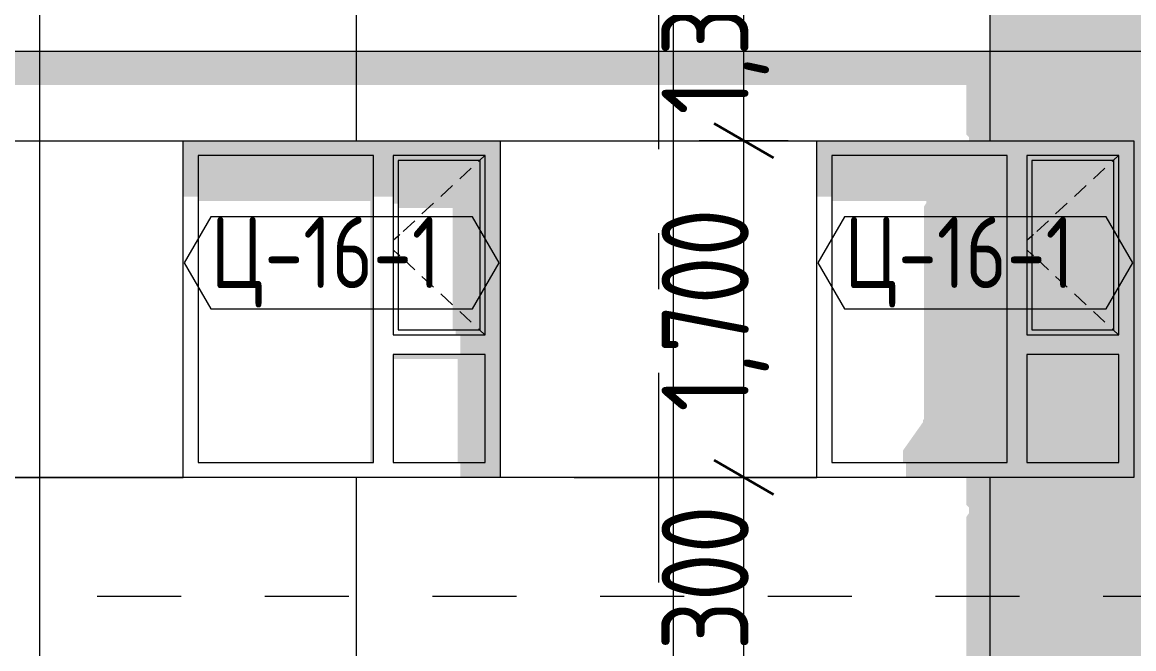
# Model space of a CAD drawing. Header units: millimetres. Extents: x 18162 to 7085488, y 72188 to 247925.
# Drawn here: x 4813226 to 4818840, y 118572 to 121735 of the extents above; entities that cross this region are included whole.
import ezdxf
from ezdxf.enums import TextEntityAlignment as Align

# ---------------------------------------------------------------- set-up
doc = ezdxf.new("R2010")
doc.units = ezdxf.units.MM
doc.header["$MEASUREMENT"] = 0
doc.linetypes.add('Dashed', pattern=[423.333333, 211.666667, -211.666667])
doc.linetypes.add('Double Dashed', pattern=[1093.611073, 529.166651, -211.666656, 141.111112, -211.666656])
for name, color, linetype in [('Archicad Windows', 7, 'Continuous'), ('Structural - Bearing', 7, 'Continuous'), ('Structural - Grid', 7, 'Continuous')]:
    doc.layers.add(name, color=color, linetype=linetype)
doc.styles.add('GENERATED_STYLE_3', font='', dxfattribs={"width": 0.8})
doc.styles.get('GENERATED_STYLE_3').set_extended_font_data('ISOCPEUR MON')
doc.dimstyles.new('GENERATED_STYLE__15', dxfattribs={"dimtxt": 440.00001, "dimasz": 228, "dimexe": 0.18, "dimexo": 150, "dimgap": 0, "dimtad": 1, "dimdec": 0, "dimzin": 0, "dimdsep": 46, "dimtxsty": 'GENERATED_STYLE_3', "dimblk": 'ARROWHEAD_2', "dimblk1": 'ARROWHEAD_2', "dimblk2": 'ARROWHEAD_2', "dimcen": 0.09, "dimclrd": 13, "dimclre": 13, "dimclrt": 13, "dimadec": 0, "dimazin": 0, "dimtfac": 1, "dimtdec": 4, "dimtmove": 0, "dimatfit": 3, "dimfxl": 1, "dimtolj": 1, "dimtzin": 0, "dimarcsym": 0})

# ---------------------------------------------------------------- blocks, each defined once
blk = doc.blocks.new('*X1883', base_point=(4860813, 82836.7))
at = {"layer": 'Structural - Bearing', "color": 8, "linetype": 'Continuous', "lineweight": 13}
for p, q in [((4813313, 118736.7), (4813313, 116436.7)), ((4814913, 118736.7), (4814913, 118136.7)), ((4816513, 118736.7), (4816513, 116436.7)), ((4818113, 118736.7), (4818113, 118136.7))]:
    blk.add_line(p, q, dxfattribs=at)
blk = doc.blocks.new('*X1895', base_point=(4860813, 82836.7))
at = {"layer": 'Structural - Bearing', "color": 8, "linetype": 'Continuous', "lineweight": 13}
for p, q in [((4813313, 121586.7), (4813313, 119436.7)), ((4814913, 121586.7), (4814913, 121136.7)), ((4816513, 121586.7), (4816513, 119436.7)), ((4818113, 121586.7), (4818113, 121136.7)), ((4813101.9, 121136.7), (4813313, 121136.7)), ((4813313, 121136.7), (4814039.5, 121136.7)), ((4815639.5, 121136.7), (4816013, 121136.7)), ((4816013, 121136.7), (4816513, 121136.7)), ((4816513, 121136.7), (4817239.5, 121136.7)), ((4813313, 119436.7), (4813101.9, 119436.7)), ((4813101.9, 119436.7), (4813313, 119436.7)), ((4813313, 119436.7), (4814039.5, 119436.7)), ((4813313, 119436.7), (4813313, 118836.7)), ((4814039.5, 119436.7), (4813313, 119436.7)), ((4814913, 119436.7), (4814913, 118836.7)), ((4816013, 119436.7), (4815639.5, 119436.7)), ((4816513, 119436.7), (4816013, 119436.7)), ((4816013, 119436.7), (4816513, 119436.7)), ((4816513, 119436.7), (4817239.5, 119436.7)), ((4816513, 119436.7), (4816513, 118836.7)), ((4817239.5, 119436.7), (4816513, 119436.7)), ((4818113, 119436.7), (4818113, 118836.7)), ((4813313, 118836.7), (4813313, 118736.7)), ((4814913, 118836.7), (4814913, 118736.7)), ((4816513, 118836.7), (4816513, 118736.7)), ((4818113, 118836.7), (4818113, 118736.7))]:
    blk.add_line(p, q, dxfattribs=at)
blk = doc.blocks.new('*X1906', base_point=(4860813, 82836.7))
at = {"layer": 'Structural - Bearing', "color": 8, "linetype": 'Continuous', "lineweight": 13}
for p, q in [((4813313, 121786.7), (4813313, 121586.7)), ((4814913, 121786.7), (4814913, 121586.7)), ((4816513, 121786.7), (4816513, 121586.7)), ((4818113, 121786.7), (4818113, 121586.7))]:
    blk.add_line(p, q, dxfattribs=at)
blk = doc.blocks.new('*D2118', base_point=(4860813, 82836.7))
at = {"color": 12, "linetype": 'Continuous', "lineweight": 35}
for p, q in [((4816719.9, 119523.3), (4817019.9, 119350.1)), ((4816719.9, 118223.3), (4817019.9, 118050.1))]:
    blk.add_line(p, q, dxfattribs=at)
at = {"color": 13, "linetype": 'Continuous', "lineweight": 13}
for p, q in [((4817094.9, 119436.7), (4816644.9, 119436.7)), ((4816869.9, 118136.7), (4816869.9, 119436.7)), ((4817094.9, 118136.7), (4816644.9, 118136.7))]:
    blk.add_line(p, q, dxfattribs=at)
at = {"color": 13, "lineweight": 13, "insert": (4816997.5, 118268.5), "char_height": 440, "attachment_point": 7, "rotation": 90, "style": 'GENERATED_STYLE_3'}
blk.add_mtext('\\A1;{\\pql;\\fISOCPEUR MON|b0|i0|c0|p0;\\W0.800000;1,300}', dxfattribs=at)
blk = doc.blocks.new('ARROWHEAD_2')
at = {"color": 0, "linetype": 'Continuous', "lineweight": 0}
for p, q in [((-0.378, -0.655), (0.378, 0.655)), ((0, 0), (-1, 0))]:
    blk.add_line(p, q, dxfattribs=at)
blk = doc.blocks.new('*D2119', base_point=(4860813, 82836.7))
at = {"color": 12, "linetype": 'Continuous', "lineweight": 35}
for p, q in [((4816719.9, 121223.3), (4817019.9, 121050.1)), ((4816719.9, 119523.3), (4817019.9, 119350.1))]:
    blk.add_line(p, q, dxfattribs=at)
at = {"color": 13, "linetype": 'Continuous', "lineweight": 13}
for p, q in [((4817094.9, 121136.7), (4816644.9, 121136.7)), ((4816869.9, 119436.7), (4816869.9, 121136.7)), ((4817094.9, 119436.7), (4816644.9, 119436.7))]:
    blk.add_line(p, q, dxfattribs=at)
at = {"color": 13, "lineweight": 13, "insert": (4816997.5, 119768.5), "char_height": 440, "attachment_point": 7, "rotation": 90, "style": 'GENERATED_STYLE_3'}
blk.add_mtext('\\A1;{\\pql;\\fISOCPEUR MON|b0|i0|c0|p0;\\W0.800000;1,700}', dxfattribs=at)
blk = doc.blocks.new('*D2120', base_point=(4860813, 82836.7))
at = {"color": 12, "linetype": 'Continuous', "lineweight": 35}
for p, q in [((4816719.9, 122523.3), (4817019.9, 122350.1)), ((4816719.9, 121223.3), (4817019.9, 121050.1))]:
    blk.add_line(p, q, dxfattribs=at)
at = {"color": 13, "linetype": 'Continuous', "lineweight": 13}
for p, q in [((4817094.9, 122436.7), (4816644.9, 122436.7)), ((4816869.9, 121136.7), (4816869.9, 122436.7)), ((4817094.9, 121136.7), (4816644.9, 121136.7))]:
    blk.add_line(p, q, dxfattribs=at)
at = {"color": 13, "lineweight": 13, "insert": (4816997.5, 121268.5), "char_height": 440, "attachment_point": 7, "rotation": 90, "style": 'GENERATED_STYLE_3'}
blk.add_mtext('\\A1;{\\pql;\\fISOCPEUR MON|b0|i0|c0|p0;\\W0.800000;1,300}', dxfattribs=at)
blk = doc.blocks.new('Label_51_3', base_point=(4814839.5, 120286.7))
at = {"color": 13, "linetype": 'Continuous', "lineweight": 13, "flags": 128}
blk.add_lwpolyline([(4814044.4, 120520.9), (4814178.5, 120288.7), (4815500.6, 120288.7), (4815634.7, 120520.9), (4815500.6, 120753.2), (4814178.5, 120753.2)], close=True, dxfattribs=at)
at = {"color": 13, "lineweight": 13, "insert": (4814178.5, 120752.5), "char_height": 360, "attachment_point": 1, "style": 'GENERATED_STYLE_3'}
blk.add_mtext('\\A1;{\\pql;\\pt0,253000;\\fISOCPEUR MON|b0|i0|c0|p0;\\W0.800000;Ц-16-1\\fISOCPEUR MON|b0|i0|c0|p0;\\W0.800000;\\A1{\\H.66x;\\S^  ;}\\fISOCPEUR MON|b0|i0|c0|p0;\\W0.800000;\\fISOCPEUR MON|b0|i0|c0|p0;\\W0.800000;\\A1{\\H.66x;\\S^  ;}\\fISOCPEUR MON|b0|i0|c0|p0;\\W0.800000; \\fISOCPEUR MON|b0|i0|c0|p0;\\W0.800000;\\fISOCPEUR MON|b0|i0|c0|p0;\\W0.800000;\\fISOCPEUR MON|b0|i0|c0|p0;\\W0.800000;\\fISOCPEUR MON|b0|i0|c0|p0;\\W0.800000;\\fISOCPEUR MON|b0|i0|c0|p0;\\W0.800000;\\fISOCPEUR MON|b0|i0|c0|p0;\\W0.800000;\\fISOCPEUR MON|b0|i0|c0|p0;\\W0.800000;\\fISOCPEUR MON|b0|i0|c0|p0;\\W0.800000;\\fISOCPEUR MON|b0|i0|c0|p0;\\W0.800000;\\fISOCPEUR MON|b0|i0|c0|p0;\\W0.800000;\\fISOCPEUR MON|b0|i0|c0|p0;\\W0.800000;\\fISOCPEUR MON|b0|i0|c0|p0;\\W0.800000;\\fISOCPEUR MON|b0|i0|c0|p0;\\W0.800000;\\fISOCPEUR MON|b0|i0|c0|p0;\\W0.800000;\\fISOCPEUR MON|b0|i0|c0|p0;\\W0.800000;\\fISOCPEUR MON|b0|i0|c0|p0;\\W0.800000;\\fISOCPEUR MON|b0|i0|c0|p0;\\W0.800000;\\fISOCPEUR MON|b0|i0|c0|p0;\\W0.800000;\\fISOCPEUR MON|b0|i0|c0|p0;\\W0.800000;\\fISOCPEUR MON|b0|i0|c0|p0;\\W0.800000;\\fISOCPEUR MON|b0|i0|c0|p0;\\W0.800000;\\fISOCPEUR MON|b0|i0|c0|p0;\\W0.800000;\\fISOCPEUR MON|b0|i0|c0|p0;\\W0.800000;\\fISOCPEUR MON|b0|i0|c0|p0;\\W0.800000;\\fISOCPEUR MON|b0|i0|c0|p0;\\W0.800000;\\fISOCPEUR MON|b0|i0|c0|p0;\\W0.800000;\\fISOCPEUR MON|b0|i0|c0|p0;\\W0.800000;\\fISOCPEUR MON|b0|i0|c0|p0;\\W0.800000;\\fISOCPEUR MON|b0|i0|c0|p0;\\W0.800000;\\fISOCPEUR MON|b0|i0|c0|p0;\\W0.800000;\\fISOCPEUR MON|b0|i0|c0|p0;\\W0.800000;\\fISOCPEUR MON|b0|i0|c0|p0;\\W0.800000;\\fISOCPEUR MON|b0|i0|c0|p0;\\W0.800000;\\fISOCPEUR MON|b0|i0|c0|p0;\\W0.800000;\\fISOCPEUR MON|b0|i0|c0|p0;\\W0.800000;\\fISOCPEUR MON|b0|i0|c0|p0;\\W0.800000;\\fISOCPEUR MON|b0|i0|c0|p0;\\W0.800000;\\fISOCPEUR MON|b0|i0|c0|p0;\\W0.800000;\\fISOCPEUR MON|b0|i0|c0|p0;\\W0.800000;\\fISOCPEUR MON|b0|i0|c0|p0;\\W0.800000;\\fISOCPEUR MON|b0|i0|c0|p0;\\W0.800000;\\fISOCPEUR MON|b0|i0|c0|p0;\\W0.800000;\\fISOCPEUR MON|b0|i0|c0|p0;\\W0.800000;}', dxfattribs=at)
blk = doc.blocks.new('Label_52_3', base_point=(4818039.5, 120286.7))
at = {"color": 13, "linetype": 'Continuous', "lineweight": 13, "flags": 128}
blk.add_lwpolyline([(4817244.4, 120520.9), (4817378.5, 120288.7), (4818700.6, 120288.7), (4818834.7, 120520.9), (4818700.6, 120753.2), (4817378.5, 120753.2)], close=True, dxfattribs=at)
at = {"color": 13, "lineweight": 13, "insert": (4817378.5, 120752.5), "char_height": 360, "attachment_point": 1, "style": 'GENERATED_STYLE_3'}
blk.add_mtext('\\A1;{\\pql;\\pt0,253000;\\fISOCPEUR MON|b0|i0|c0|p0;\\W0.800000;Ц-16-1\\fISOCPEUR MON|b0|i0|c0|p0;\\W0.800000;\\A1{\\H.66x;\\S^  ;}\\fISOCPEUR MON|b0|i0|c0|p0;\\W0.800000;\\fISOCPEUR MON|b0|i0|c0|p0;\\W0.800000;\\A1{\\H.66x;\\S^  ;}\\fISOCPEUR MON|b0|i0|c0|p0;\\W0.800000; \\fISOCPEUR MON|b0|i0|c0|p0;\\W0.800000;\\fISOCPEUR MON|b0|i0|c0|p0;\\W0.800000;\\fISOCPEUR MON|b0|i0|c0|p0;\\W0.800000;\\fISOCPEUR MON|b0|i0|c0|p0;\\W0.800000;\\fISOCPEUR MON|b0|i0|c0|p0;\\W0.800000;\\fISOCPEUR MON|b0|i0|c0|p0;\\W0.800000;\\fISOCPEUR MON|b0|i0|c0|p0;\\W0.800000;\\fISOCPEUR MON|b0|i0|c0|p0;\\W0.800000;\\fISOCPEUR MON|b0|i0|c0|p0;\\W0.800000;\\fISOCPEUR MON|b0|i0|c0|p0;\\W0.800000;\\fISOCPEUR MON|b0|i0|c0|p0;\\W0.800000;\\fISOCPEUR MON|b0|i0|c0|p0;\\W0.800000;\\fISOCPEUR MON|b0|i0|c0|p0;\\W0.800000;\\fISOCPEUR MON|b0|i0|c0|p0;\\W0.800000;\\fISOCPEUR MON|b0|i0|c0|p0;\\W0.800000;\\fISOCPEUR MON|b0|i0|c0|p0;\\W0.800000;\\fISOCPEUR MON|b0|i0|c0|p0;\\W0.800000;\\fISOCPEUR MON|b0|i0|c0|p0;\\W0.800000;\\fISOCPEUR MON|b0|i0|c0|p0;\\W0.800000;\\fISOCPEUR MON|b0|i0|c0|p0;\\W0.800000;\\fISOCPEUR MON|b0|i0|c0|p0;\\W0.800000;\\fISOCPEUR MON|b0|i0|c0|p0;\\W0.800000;\\fISOCPEUR MON|b0|i0|c0|p0;\\W0.800000;\\fISOCPEUR MON|b0|i0|c0|p0;\\W0.800000;\\fISOCPEUR MON|b0|i0|c0|p0;\\W0.800000;\\fISOCPEUR MON|b0|i0|c0|p0;\\W0.800000;\\fISOCPEUR MON|b0|i0|c0|p0;\\W0.800000;\\fISOCPEUR MON|b0|i0|c0|p0;\\W0.800000;\\fISOCPEUR MON|b0|i0|c0|p0;\\W0.800000;\\fISOCPEUR MON|b0|i0|c0|p0;\\W0.800000;\\fISOCPEUR MON|b0|i0|c0|p0;\\W0.800000;\\fISOCPEUR MON|b0|i0|c0|p0;\\W0.800000;\\fISOCPEUR MON|b0|i0|c0|p0;\\W0.800000;\\fISOCPEUR MON|b0|i0|c0|p0;\\W0.800000;\\fISOCPEUR MON|b0|i0|c0|p0;\\W0.800000;\\fISOCPEUR MON|b0|i0|c0|p0;\\W0.800000;\\fISOCPEUR MON|b0|i0|c0|p0;\\W0.800000;\\fISOCPEUR MON|b0|i0|c0|p0;\\W0.800000;\\fISOCPEUR MON|b0|i0|c0|p0;\\W0.800000;\\fISOCPEUR MON|b0|i0|c0|p0;\\W0.800000;\\fISOCPEUR MON|b0|i0|c0|p0;\\W0.800000;\\fISOCPEUR MON|b0|i0|c0|p0;\\W0.800000;\\fISOCPEUR MON|b0|i0|c0|p0;\\W0.800000;}', dxfattribs=at)
blk = doc.blocks.new('Standard grid marker[369]_3', base_point=(4816439.5, 142836.7))
at = {"layer": 'Structural - Grid', "color": 13, "linetype": 'Double Dashed', "lineweight": 13, "ltscale": 2}
blk.add_line((4816439.5, 141836.7), (4816439.5, 80336.7), dxfattribs=at)
at = {"layer": 'Structural - Grid', "color": 13, "lineweight": 13, "style": 'GENERATED_STYLE_3'}
blk.add_attdef('AC_MarkerText_1', text='', height=500, rotation=360, dxfattribs=at).set_placement((4816439.5, 78986.7), align=Align.TOP_CENTER)

msp = doc.modelspace()

# ---------------------------------------------------------------- hatches: boundary and pattern name
at = {"layer": 'Archicad Windows', "linetype": 'Continuous', "lineweight": 0}
for points in [[(4814999.5, 121061.7), (4815099.5, 121061.7), (4815564.5, 121061.7), (4815639.5, 121061.7), (4815639.5, 121136.7), (4814039.5, 121136.7), (4814039.5, 121061.7), (4814114.5, 121061.7)], [(4818199.5, 121061.7), (4818299.5, 121061.7), (4818764.5, 121061.7), (4818839.5, 121061.7), (4818839.5, 121136.7), (4817239.5, 121136.7), (4817239.5, 121061.7), (4817314.5, 121061.7)], [(4814039.5, 120853.8), (4814114.5, 120853.8), (4814114.5, 121061.7), (4814039.5, 121061.7)], [(4814999.5, 121061.7), (4814114.5, 121061.7), (4814114.5, 120832.6), (4814984.5, 120832.6), (4814984.5, 119511.7), (4814999.5, 119511.7)], [(4815099.5, 121061.7), (4814999.5, 121061.7), (4814999.5, 120853.8), (4815099.5, 120853.8)], [(4815564.5, 121061.7), (4815099.5, 121061.7), (4815099.5, 121036.7), (4815124.5, 121036.7), (4815539.5, 121036.7), (4815564.5, 121036.7)], [(4815099.5, 121036.7), (4815099.5, 120818.5), (4815124.5, 120818.5), (4815124.5, 121036.7)], [(4815124.5, 121036.7), (4815124.5, 120797.3), (4815399.5, 120797.3), (4815399.5, 120181.7), (4815539.5, 120181.7), (4815539.5, 121036.7)], [(4815539.5, 120181.7), (4815564.5, 120181.7), (4815564.5, 121036.7), (4815539.5, 121036.7)], [(4815564.5, 120156.7), (4815564.5, 120056.7), (4815564.5, 119511.7), (4815639.5, 119511.7), (4815639.5, 121061.7), (4815564.5, 121061.7)], [(4817239.5, 120853.8), (4817314.5, 120853.8), (4817314.5, 121061.7), (4817239.5, 121061.7)], [(4818199.5, 121061.7), (4817314.5, 121061.7), (4817314.5, 120832.6), (4817792.1, 120832.6), (4817792.1, 120821.9), (4817779.5, 120804.2), (4817779.5, 119731.2), (4817774.5, 119724.2), (4817774.5, 119714.9), (4817674.5, 119573.4), (4817674.5, 119511.7), (4818199.5, 119511.7)], [(4818299.5, 120056.7), (4818299.5, 120156.7), (4818299.5, 121061.7), (4818199.5, 121061.7), (4818199.5, 119511.7), (4818299.5, 119511.7)], [(4818764.5, 121061.7), (4818299.5, 121061.7), (4818299.5, 121036.7), (4818324.5, 121036.7), (4818739.5, 121036.7), (4818764.5, 121036.7)], [(4818324.5, 121036.7), (4818299.5, 121036.7), (4818299.5, 120181.7), (4818324.5, 120181.7)], [(4818739.5, 120181.7), (4818739.5, 121036.7), (4818324.5, 121036.7), (4818324.5, 120181.7)], [(4818739.5, 120181.7), (4818764.5, 120181.7), (4818764.5, 121036.7), (4818739.5, 121036.7)], [(4818764.5, 120156.7), (4818764.5, 120056.7), (4818764.5, 119511.7), (4818839.5, 119511.7), (4818839.5, 121061.7), (4818764.5, 121061.7)], [(4815564.5, 120181.7), (4815414.5, 120181.7), (4815414.5, 120156.7), (4815564.5, 120156.7)], [(4818324.5, 120181.7), (4818299.5, 120181.7), (4818299.5, 120156.7), (4818764.5, 120156.7), (4818764.5, 120181.7), (4818739.5, 120181.7)], [(4815564.5, 120156.7), (4815439.5, 120156.7), (4815439.5, 120056.7), (4815564.5, 120056.7)], [(4818764.5, 120056.7), (4818764.5, 120156.7), (4818299.5, 120156.7), (4818299.5, 120056.7)], [(4815099.5, 120056.7), (4815099.5, 120035.5), (4815424.5, 120035.5), (4815424.5, 119511.7), (4815564.5, 119511.7), (4815564.5, 120056.7)], [(4818764.5, 119511.7), (4818764.5, 120056.7), (4818299.5, 120056.7), (4818299.5, 119511.7)], [(4815439.5, 119436.7), (4815639.5, 119436.7), (4815639.5, 119511.7), (4815439.5, 119511.7)], [(4818839.5, 119511.7), (4817689.5, 119511.7), (4817689.5, 119436.7), (4818839.5, 119436.7)]]:
    msp.add_hatch(color=49, dxfattribs=at).paths.add_polyline_path(points)
at = {"layer": 'Structural - Bearing', "linetype": 'Continuous', "lineweight": 0}
for points in [[(4818114.2, 121586.7), (4819239.5, 121586.7), (4819239.5, 121786.7), (4818114.2, 121786.7)], [(4812444.5, 121586.7), (4809589.5, 121586.7), (4809589.5, 118736.7), (4809839.5, 118736.7), (4809839.5, 118786.7), (4813075.4, 118786.7), (4813089.5, 118806.7), (4809889.5, 118806.7), (4809889.5, 118866.7), (4809877.1, 118866.7), (4809877.1, 121496.7), (4809889.5, 121496.7), (4809889.5, 121556.7), (4813089.5, 121556.7), (4813089.5, 121496.7), (4813101.9, 121496.7), (4813101.9, 121417.4), (4817994.5, 121417.4), (4817994.5, 121168.2), (4818007.1, 121155.6), (4818007.1, 121136.7), (4818839.5, 121136.7), (4818839.5, 119436.7), (4817994.5, 119436.7), (4817994.5, 119298.2), (4818007.1, 119285.6), (4818007.1, 119256), (4817994.5, 119238.2), (4817994.5, 118736.7), (4819239.5, 118736.7), (4819239.5, 118786.7), (4822475.4, 118786.7), (4822489.5, 118806.7), (4819289.5, 118806.7), (4819289.5, 118866.7), (4819277.1, 118866.7), (4819277.1, 121496.7), (4819289.5, 121496.7), (4819289.5, 121556.7), (4822489.5, 121556.7), (4822489.5, 121496.7), (4822501.9, 121496.7), (4822501.9, 121417.4), (4823519.5, 121417.4), (4823519.5, 119608.4), (4823539.5, 119608.4), (4823539.5, 121586.7), (4822342.7, 121586.7), (4815714.5, 121586.7)], [(4818007.1, 116256), (4817994.5, 116238.2), (4817994.5, 115736.7), (4819239.5, 115736.7), (4819239.5, 115786.7), (4822475.4, 115786.7), (4822489.5, 115806.7), (4819289.5, 115806.7), (4819289.5, 115866.7), (4819277.1, 115866.7), (4819277.1, 118496.7), (4819289.5, 118496.7), (4819289.5, 118556.7), (4822489.5, 118556.7), (4822489.5, 118516), (4822539.5, 118586.7), (4819239.5, 118586.7), (4819239.5, 118736.7), (4817994.5, 118736.7), (4817994.5, 118168.2), (4818007.1, 118155.6), (4818007.1, 118136.7), (4818839.5, 118136.7), (4818839.5, 116436.7), (4817994.5, 116436.7), (4817994.5, 116298.2), (4818007.1, 116285.6)]]:
    msp.add_hatch(color=49, dxfattribs=at).paths.add_polyline_path(points)

# ---------------------------------------------------------------- linework, layer by layer
at = {"color": 8, "linetype": 'Dashed', "lineweight": 13, "ltscale": 2}
msp.add_line((4805138.5, 118836.7), (4846132, 118836.7), dxfattribs=at)
at = {"layer": 'Archicad Windows', "color": 7, "linetype": 'Continuous', "lineweight": 13}
for p, q in [((4814039.5, 121136.7), (4815639.5, 121136.7)), ((4814039.5, 119436.7), (4814039.5, 121136.7)), ((4815639.5, 121136.7), (4815639.5, 119436.7)), ((4817239.5, 119436.7), (4817239.5, 121136.7)), ((4817239.5, 121136.7), (4818839.5, 121136.7)), ((4818839.5, 121136.7), (4818839.5, 119436.7)), ((4815639.5, 119436.7), (4814039.5, 119436.7)), ((4818839.5, 119436.7), (4817239.5, 119436.7))]:
    msp.add_line(p, q, dxfattribs=at)
at = {"layer": 'Archicad Windows', "color": 7, "linetype": 'Continuous', "lineweight": 9}
for p, q in [((4814114.5, 121061.7), (4814114.5, 119511.7)), ((4814999.5, 121061.7), (4814114.5, 121061.7)), ((4814999.5, 119511.7), (4814999.5, 121061.7)), ((4815099.5, 121061.7), (4815099.5, 120156.7)), ((4815564.5, 121061.7), (4815099.5, 121061.7)), ((4815124.5, 121036.7), (4815124.5, 120181.7)), ((4815539.5, 121036.7), (4815124.5, 121036.7)), ((4815535.6, 121036.7), (4815530.9, 121032.3)), ((4815562.6, 121061.7), (4815535.6, 121036.7)), ((4815539.5, 120181.7), (4815539.5, 121036.7)), ((4815564.5, 120156.7), (4815564.5, 121061.7)), ((4817314.5, 121061.7), (4817314.5, 119511.7)), ((4818199.5, 121061.7), (4817314.5, 121061.7)), ((4818199.5, 119511.7), (4818199.5, 121061.7)), ((4818299.5, 121061.7), (4818299.5, 120156.7)), ((4818764.5, 121061.7), (4818299.5, 121061.7)), ((4818324.5, 121036.7), (4818324.5, 120181.7)), ((4818739.5, 121036.7), (4818324.5, 121036.7)), ((4818735.6, 121036.7), (4818730.9, 121032.3)), ((4818762.6, 121061.7), (4818735.6, 121036.7)), ((4818739.5, 120181.7), (4818739.5, 121036.7)), ((4818764.5, 120156.7), (4818764.5, 121061.7)), ((4815494.2, 120998.3), (4815435.5, 120943.9)), ((4818694.2, 120998.3), (4818635.5, 120943.9)), ((4815398.9, 120909.9), (4815340.2, 120855.5)), ((4818598.9, 120909.9), (4818540.2, 120855.5)), ((4815303.5, 120821.5), (4815244.9, 120767.1)), ((4818503.5, 120821.5), (4818444.9, 120767.1)), ((4815208.2, 120733.1), (4815149.5, 120678.7)), ((4818408.2, 120733.1), (4818349.5, 120678.7)), ((4815124.5, 120655.5), (4815099.5, 120632.4)), ((4815133.2, 120663.6), (4815124.5, 120655.5)), ((4818324.5, 120655.5), (4818299.5, 120632.4)), ((4818333.2, 120663.6), (4818324.5, 120655.5)), ((4815124.5, 120562.8), (4815099.5, 120586)), ((4818324.5, 120562.8), (4818299.5, 120586)), ((4815133.2, 120554.8), (4815124.5, 120562.8)), ((4815208.2, 120485.2), (4815149.5, 120539.6)), ((4818333.2, 120554.8), (4818324.5, 120562.8)), ((4818408.2, 120485.2), (4818349.5, 120539.6)), ((4815303.5, 120396.8), (4815244.9, 120451.2)), ((4818503.5, 120396.8), (4818444.9, 120451.2)), ((4815398.9, 120308.5), (4815340.2, 120362.9)), ((4818598.9, 120308.5), (4818540.2, 120362.9)), ((4815494.2, 120220.1), (4815435.5, 120274.5)), ((4818694.2, 120220.1), (4818635.5, 120274.5)), ((4815124.5, 120181.7), (4815539.5, 120181.7)), ((4815535.6, 120181.7), (4815530.9, 120186.1)), ((4815562.6, 120156.7), (4815535.6, 120181.7)), ((4818324.5, 120181.7), (4818739.5, 120181.7)), ((4818735.6, 120181.7), (4818730.9, 120186.1)), ((4818762.6, 120156.7), (4818735.6, 120181.7)), ((4815099.5, 120156.7), (4815564.5, 120156.7)), ((4818299.5, 120156.7), (4818764.5, 120156.7)), ((4815099.5, 120056.7), (4815099.5, 119511.7)), ((4815564.5, 120056.7), (4815099.5, 120056.7)), ((4815564.5, 119511.7), (4815564.5, 120056.7)), ((4818299.5, 120056.7), (4818299.5, 119511.7)), ((4818764.5, 120056.7), (4818299.5, 120056.7)), ((4818764.5, 119511.7), (4818764.5, 120056.7)), ((4814114.5, 119511.7), (4814999.5, 119511.7)), ((4815099.5, 119511.7), (4815564.5, 119511.7)), ((4817314.5, 119511.7), (4818199.5, 119511.7)), ((4818299.5, 119511.7), (4818764.5, 119511.7))]:
    msp.add_line(p, q, dxfattribs=at)
at = {"layer": 'Structural - Bearing', "color": 7, "linetype": 'Continuous', "lineweight": 13}
msp.add_line((4819239.5, 121586.7), (4813139.5, 121586.7), dxfattribs=at)

# ---------------------------------------------------------------- block references
at = {"color": 12, "linetype": 'Continuous', "lineweight": 13}
for name, p in [('Label_51_3', (4814839.5, 120286.7)), ('Label_52_3', (4818039.5, 120286.7))]:
    msp.add_blockref(name, p, dxfattribs=at)
at = {"layer": 'Structural - Bearing', "lineweight": 0}
for name in ['*X1906', '*X1895', '*X1883']:
    msp.add_blockref(name, (4860813, 82836.7), dxfattribs=at)
at = {"layer": 'Structural - Grid', "color": 13, "linetype": 'Continuous', "lineweight": 13}
msp.add_blockref('Standard grid marker[369]_3', (4816439.5, 142836.7), dxfattribs=at)

# ---------------------------------------------------------------- dimensions: what is measured, and where the dimension line sits
at = {"color": 13, "linetype": 'Continuous', "lineweight": 13}
for base, p1, p2, picture, middle in [((4816869.9, 122436.7), (4817239.5, 121136.7), (4817239.5, 122436.7), '*D2120', (4816561.9, 122005.6)), ((4816869.9, 121136.7), (4817239.5, 119436.7), (4817239.5, 121136.7), '*D2119', (4816561.9, 120505.6)), ((4816869.9, 119436.7), (4817239.5, 118136.7), (4817239.5, 119436.7), '*D2118', (4816561.9, 119005.6))]:
    dim = msp.add_linear_dim(base=base, p1=p1, p2=p2, angle=90, dimstyle='GENERATED_STYLE__15', dxfattribs=at)
    dim.commit()
    dim.dimension.update_dxf_attribs({"geometry": picture, "text_midpoint": middle, "dimtype": 160, "text_rotation": 90})

doc.saveas('drawing.dxf')
